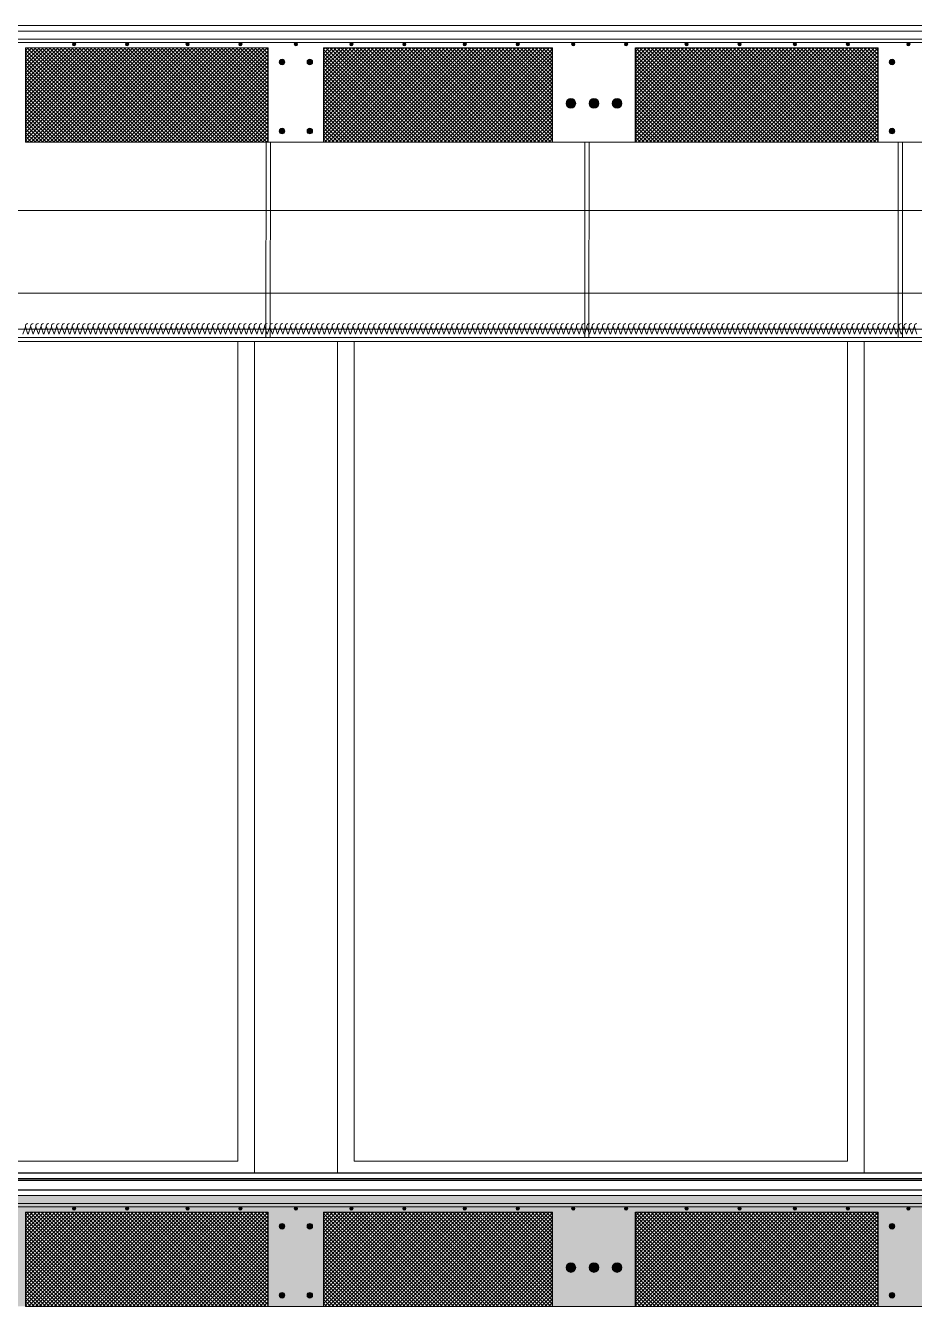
# Model space of a CAD drawing. Header units: metres. Extents: x -175 to 101, y -7 to 93.
# Drawn here: x 44.253 to 47.459, y -5.428 to -0.807 of the extents above; entities that cross this region are included whole.
import ezdxf

# ---------------------------------------------------------------- set-up
doc = ezdxf.new("R2010")
doc.units = ezdxf.units.M
for name, color, linetype, lineweight, transparency in [('DC_AISLAMIENTO', 14, 'Continuous', 9, 0.3), ('DC_ARMADURA', 251, 'Continuous', 9, 0.3), ('DC_SOMBREADO', 252, 'Continuous', 9, 0.4), ('DC_TRANSPARENTE', 251, 'Continuous', 9, 0.4)]:
    doc.layers.add(name, color=color, linetype=linetype, lineweight=lineweight, transparency=transparency)
doc.layers.add('DC_LINEA', color=251, linetype='Continuous', lineweight=9)
pattern_1 = [(45, (3.105711, -17.870023), (-0.006735192, 0.006735192), []), (135, (3.105711, -17.870023), (-0.006735192, -0.006735192), [])]
pattern_2 = [(45, (3.105711, -13.670023), (-0.006735192, 0.006735192), []), (135, (3.105711, -13.670023), (-0.006735192, -0.006735192), [])]

# ---------------------------------------------------------------- blocks, each defined once
blk = doc.blocks.new('EPS')
at = {"layer": 'DC_SOMBREADO', "linetype": 'Continuous', "transparency": 33554577}
h = blk.add_hatch(dxfattribs=at)
h.set_pattern_fill('ANSI37', color=9, scale=0.003)
h.set_pattern_definition([(45, (-0.414305, -0.79556), (-0.006735192091, 0.006735192091), []), (135, (-0.414305, -0.79556), (-0.006735192091, -0.006735192091), [])])
h.paths.add_polyline_path([(-6232.4327, 2478.7017), (-6233.3077, 2478.7017), (-6233.3077, 2478.3617), (-6232.4327, 2478.3617)])
blk.add_line((-6233.3077, 2478.7017), (-6232.4327, 2478.7017))
at = {"layer": 'DC_LINEA', "linetype": 'Continuous'}
for p, q in [((-6233.3077, 2478.3617), (-6233.3077, 2478.7017)), ((-6232.4327, 2478.3617), (-6232.4327, 2478.7017))]:
    blk.add_line(p, q, dxfattribs=at)
at = {"layer": 'DC_TRANSPARENTE', "linetype": 'Continuous'}
blk.add_line((-6232.4327, 2478.3617), (-6233.3077, 2478.3617), dxfattribs=at)
blk = doc.blocks.new('AISLM1')
at = {"layer": 'DC_AISLAMIENTO'}
for p, q in [((-6235.44, 2491.68), (-6235.419, 2491.743)), ((-6235.417, 2491.743), (-6235.396, 2491.68))]:
    blk.add_line(p, q, dxfattribs=at)
blk.add_arc((-6235.44, 2491.749), 0.0225, 345, 90, dxfattribs=at)

msp = doc.modelspace()

# ---------------------------------------------------------------- hatches: boundary and pattern name
at = {"layer": 'DC_ARMADURA'}
h = msp.add_hatch(color=256, dxfattribs=at)
edge = h.paths.add_edge_path()
edge.add_arc((44.4281, -0.8746), 0.006, 0, 360)
h = msp.add_hatch(color=256, dxfattribs=at)
edge = h.paths.add_edge_path()
edge.add_arc((44.6191, -0.8746), 0.006, 0, 360)
h = msp.add_hatch(color=256, dxfattribs=at)
edge = h.paths.add_edge_path()
edge.add_arc((44.8371, -0.8746), 0.006, 0, 360)
h = msp.add_hatch(color=256, dxfattribs=at)
edge = h.paths.add_edge_path()
edge.add_arc((45.0281, -0.8746), 0.006, 0, 360)
h = msp.add_hatch(color=256, dxfattribs=at)
edge = h.paths.add_edge_path()
edge.add_arc((45.2281, -0.8746), 0.006, 0, 360)
h = msp.add_hatch(color=256, dxfattribs=at)
edge = h.paths.add_edge_path()
edge.add_arc((45.4281, -0.8746), 0.006, 0, 360)
h = msp.add_hatch(color=256, dxfattribs=at)
edge = h.paths.add_edge_path()
edge.add_arc((45.6191, -0.8746), 0.006, 0, 360)
h = msp.add_hatch(color=256, dxfattribs=at)
edge = h.paths.add_edge_path()
edge.add_arc((45.8371, -0.8746), 0.006, 0, 360)
h = msp.add_hatch(color=256, dxfattribs=at)
edge = h.paths.add_edge_path()
edge.add_arc((46.0281, -0.8746), 0.006, 0, 360)
h = msp.add_hatch(color=256, dxfattribs=at)
edge = h.paths.add_edge_path()
edge.add_arc((46.2281, -0.8746), 0.006, 0, 360)
h = msp.add_hatch(color=256, dxfattribs=at)
edge = h.paths.add_edge_path()
edge.add_arc((46.4191, -0.8746), 0.006, 0, 360)
h = msp.add_hatch(color=256, dxfattribs=at)
edge = h.paths.add_edge_path()
edge.add_arc((46.6371, -0.8746), 0.006, 0, 360)
h = msp.add_hatch(color=256, dxfattribs=at)
edge = h.paths.add_edge_path()
edge.add_arc((46.8281, -0.8746), 0.006, 0, 360)
h = msp.add_hatch(color=256, dxfattribs=at)
edge = h.paths.add_edge_path()
edge.add_arc((47.0281, -0.8746), 0.006, 0, 360)
h = msp.add_hatch(color=256, dxfattribs=at)
edge = h.paths.add_edge_path()
edge.add_arc((47.2191, -0.8746), 0.006, 0, 360)
h = msp.add_hatch(color=256, dxfattribs=at)
edge = h.paths.add_edge_path()
edge.add_arc((47.4371, -0.8746), 0.006, 0, 360)
h = msp.add_hatch(color=256, dxfattribs=at)
edge = h.paths.add_edge_path()
edge.add_arc((45.1781, -0.9386), 0.01, 0, 360)
h = msp.add_hatch(color=256, dxfattribs=at)
edge = h.paths.add_edge_path()
edge.add_arc((45.2781, -0.9386), 0.01, 0, 360)
h = msp.add_hatch(color=256, dxfattribs=at)
edge = h.paths.add_edge_path()
edge.add_arc((47.3781, -0.9386), 0.01, 0, 360)
h = msp.add_hatch(color=256, dxfattribs=at)
edge = h.paths.add_edge_path()
edge.add_arc((46.2199, -1.0876), 0.0173, 0, 360)
h = msp.add_hatch(color=256, dxfattribs=at)
edge = h.paths.add_edge_path()
edge.add_arc((46.3031, -1.0876), 0.0173, 0, 360)
h = msp.add_hatch(color=256, dxfattribs=at)
edge = h.paths.add_edge_path()
edge.add_arc((46.3864, -1.0876), 0.0173, 0, 360)
h = msp.add_hatch(color=256, dxfattribs=at)
edge = h.paths.add_edge_path()
edge.add_arc((45.1781, -1.1876), 0.01, 0, 360)
h = msp.add_hatch(color=256, dxfattribs=at)
edge = h.paths.add_edge_path()
edge.add_arc((45.2781, -1.1876), 0.01, 0, 360)
h = msp.add_hatch(color=256, dxfattribs=at)
edge = h.paths.add_edge_path()
edge.add_arc((47.3781, -1.1876), 0.01, 0, 360)
h = msp.add_hatch(color=256, dxfattribs=at)
edge = h.paths.add_edge_path()
edge.add_arc((44.4281, -5.0746), 0.006, 0, 360)
h = msp.add_hatch(color=256, dxfattribs=at)
edge = h.paths.add_edge_path()
edge.add_arc((44.6191, -5.0746), 0.006, 0, 360)
h = msp.add_hatch(color=256, dxfattribs=at)
edge = h.paths.add_edge_path()
edge.add_arc((44.8371, -5.0746), 0.006, 0, 360)
h = msp.add_hatch(color=256, dxfattribs=at)
edge = h.paths.add_edge_path()
edge.add_arc((45.0281, -5.0746), 0.006, 0, 360)
h = msp.add_hatch(color=256, dxfattribs=at)
edge = h.paths.add_edge_path()
edge.add_arc((45.2281, -5.0746), 0.006, 0, 360)
h = msp.add_hatch(color=256, dxfattribs=at)
edge = h.paths.add_edge_path()
edge.add_arc((45.4281, -5.0746), 0.006, 0, 360)
h = msp.add_hatch(color=256, dxfattribs=at)
edge = h.paths.add_edge_path()
edge.add_arc((45.6191, -5.0746), 0.006, 0, 360)
h = msp.add_hatch(color=256, dxfattribs=at)
edge = h.paths.add_edge_path()
edge.add_arc((45.8371, -5.0746), 0.006, 0, 360)
h = msp.add_hatch(color=256, dxfattribs=at)
edge = h.paths.add_edge_path()
edge.add_arc((46.0281, -5.0746), 0.006, 0, 360)
h = msp.add_hatch(color=256, dxfattribs=at)
edge = h.paths.add_edge_path()
edge.add_arc((46.2281, -5.0746), 0.006, 0, 360)
h = msp.add_hatch(color=256, dxfattribs=at)
edge = h.paths.add_edge_path()
edge.add_arc((46.4191, -5.0746), 0.006, 0, 360)
h = msp.add_hatch(color=256, dxfattribs=at)
edge = h.paths.add_edge_path()
edge.add_arc((46.6371, -5.0746), 0.006, 0, 360)
h = msp.add_hatch(color=256, dxfattribs=at)
edge = h.paths.add_edge_path()
edge.add_arc((46.8281, -5.0746), 0.006, 0, 360)
h = msp.add_hatch(color=256, dxfattribs=at)
edge = h.paths.add_edge_path()
edge.add_arc((47.0281, -5.0746), 0.006, 0, 360)
h = msp.add_hatch(color=256, dxfattribs=at)
edge = h.paths.add_edge_path()
edge.add_arc((47.2191, -5.0746), 0.006, 0, 360)
h = msp.add_hatch(color=256, dxfattribs=at)
edge = h.paths.add_edge_path()
edge.add_arc((47.4371, -5.0746), 0.006, 0, 360)
h = msp.add_hatch(color=256, dxfattribs=at)
edge = h.paths.add_edge_path()
edge.add_arc((45.1781, -5.1386), 0.01, 0, 360)
h = msp.add_hatch(color=256, dxfattribs=at)
edge = h.paths.add_edge_path()
edge.add_arc((45.2781, -5.1386), 0.01, 0, 360)
h = msp.add_hatch(color=256, dxfattribs=at)
edge = h.paths.add_edge_path()
edge.add_arc((47.3781, -5.1386), 0.01, 0, 360)
h = msp.add_hatch(color=256, dxfattribs=at)
edge = h.paths.add_edge_path()
edge.add_arc((46.2199, -5.2876), 0.0173, 0, 360)
h = msp.add_hatch(color=256, dxfattribs=at)
edge = h.paths.add_edge_path()
edge.add_arc((46.3031, -5.2876), 0.0173, 0, 360)
h = msp.add_hatch(color=256, dxfattribs=at)
edge = h.paths.add_edge_path()
edge.add_arc((46.3864, -5.2876), 0.0173, 0, 360)
h = msp.add_hatch(color=256, dxfattribs=at)
edge = h.paths.add_edge_path()
edge.add_arc((45.1781, -5.3876), 0.01, 0, 360)
h = msp.add_hatch(color=256, dxfattribs=at)
edge = h.paths.add_edge_path()
edge.add_arc((45.2781, -5.3876), 0.01, 0, 360)
h = msp.add_hatch(color=256, dxfattribs=at)
edge = h.paths.add_edge_path()
edge.add_arc((47.3781, -5.3876), 0.01, 0, 360)
at = {"layer": 'DC_LINEA', "transparency": 33554651}
h = msp.add_hatch(dxfattribs=at)
h.set_pattern_fill('AR-CONC', color=256, scale=0.001)
h.set_pattern_definition([(50, (-0.87998, -10.63795), (0.18218467, -0.0159391), [0.01905, -0.20955]), (355, (-0.87998, -10.63795), (-0.0352434, 0.19105685), [0.01524, -0.1676406]), (100.45144, (-0.8648, -10.63928), (0.14694125, 0.17511775), [0.01619, -0.17809024]), (46.1842, (-0.87998, -10.58715), (0.271079, -0.0420423), [0.028575, -0.314325]), (96.63556, (-0.8574, -10.59066), (0.2374041, 0.2474261), [0.024285, -0.2671356]), (351.18415, (-0.87998, -10.58715), (0.2374041, 0.2474261), [0.02286, -0.2514597]), (21, (-0.85458, -10.59985), (0.1516144, -0.1022652), [0.01905, -0.20955]), (326, (-0.85458, -10.59985), (0.061802, 0.18418797), [0.01524, -0.16764]), (71.45144, (-0.84195, -10.60837), (0.2134164, 0.08192277), [0.01619, -0.17808994]), (37.5, (-0.879984, -10.63795), (0.0030886, 0.08455504), [0, -0.165608, 0, -0.17018, 0, -0.168275]), (7.5, (-0.87998, -10.63795), (0.06681966, 0.10018057), [0, -0.097028, 0, -0.161798, 0, -0.064135]), (327.5, (-0.936626, -10.63795), (0.135590595, -0.005728744), [0, -0.0635, 0, -0.19812, 0, -0.26289]), (317.5, (-0.96203, -10.63795), (0.14812918, 0.0254265), [0, -0.08255, 0, -0.131572, 0, -0.18669])])
h.paths.add_polyline_path([(52.7531, -5.0876), (51.9281, -5.0876), (51.9281, -5.4276), (51.7281, -5.4276), (51.7281, -5.0876), (50.9031, -5.0876), (50.9031, -5.3776), (50.9031, -5.4276), (50.6031, -5.4276), (50.6031, -5.0876), (49.7281, -5.0876), (49.7281, -5.4276), (49.5281, -5.4276), (49.5281, -5.0876), (48.6281, -5.0876), (48.6281, -5.4276), (48.4281, -5.4276), (48.4281, -5.0876), (47.5281, -5.0876), (47.5281, -5.3776), (47.5281, -5.4276), (47.3281, -5.4276), (47.3281, -5.0876), (46.4531, -5.0876), (46.4531, -5.4276), (46.1531, -5.4276), (46.1531, -5.0876), (45.3281, -5.0876), (45.3281, -5.4276), (45.1281, -5.4276), (45.1281, -5.0876), (44.2531, -5.0876), (44.2531, -5.4276), (43.1781, -5.4276), (43.1781, -5.0276), (60.4781, -5.0276), (60.4781, -5.4276), (59.4031, -5.4276), (59.4031, -5.0876), (58.5281, -5.0876), (58.5281, -5.4276), (58.3281, -5.4276), (58.3281, -5.0876), (57.5031, -5.0876), (57.5031, -5.3776), (57.5031, -5.4276), (57.2031, -5.4276), (57.2031, -5.0876), (56.3281, -5.0876), (56.3281, -5.4276), (56.1281, -5.4276), (56.1281, -5.0876), (55.2281, -5.0876), (55.2281, -5.4276), (55.0281, -5.4276), (55.0281, -5.0876), (54.1281, -5.0876), (54.1281, -5.4276), (53.9281, -5.4276), (53.9281, -5.0876), (53.0531, -5.0876), (53.0531, -5.4276), (52.7531, -5.4276)])
at = {"layer": 'DC_SOMBREADO', "linetype": 'Continuous', "transparency": 33554577}
h = msp.add_hatch(dxfattribs=at)
h.set_pattern_fill('ANSI37', color=9, scale=0.003)
h.set_pattern_definition(pattern_2)
h.paths.add_polyline_path([(46.1531, -0.8876), (45.3281, -0.8876), (45.3281, -1.2276), (46.1531, -1.2276)])
h = msp.add_hatch(dxfattribs=at)
h.set_pattern_fill('ANSI37', color=9, scale=0.003)
h.set_pattern_definition(pattern_2)
h.paths.add_polyline_path([(46.4531, -0.8876), (47.3281, -0.8876), (47.3281, -1.2276), (46.4531, -1.2276)])
h = msp.add_hatch(dxfattribs=at)
h.set_pattern_fill('ANSI37', color=9, scale=0.003)
h.set_pattern_definition(pattern_1)
h.paths.add_polyline_path([(46.1531, -5.0876), (45.3281, -5.0876), (45.3281, -5.4276), (46.1531, -5.4276)])
h = msp.add_hatch(dxfattribs=at)
h.set_pattern_fill('ANSI37', color=9, scale=0.003)
h.set_pattern_definition(pattern_1)
h.paths.add_polyline_path([(46.4531, -5.0876), (47.3281, -5.0876), (47.3281, -5.4276), (46.4531, -5.4276)])

# ---------------------------------------------------------------- linework, layer by layer
for p, q in [((45.1281, -1.2276), (45.1281, -0.8876)), ((46.1531, -1.2276), (46.1531, -0.8876)), ((46.4531, -1.2276), (46.4531, -0.8876)), ((47.3281, -1.2276), (47.3281, -0.8876)), ((60.4205, -4.9476), (43.2358, -4.9471)), ((60.4205, -4.9676), (43.2358, -4.9671)), ((43.2358, -4.9726), (60.4205, -4.9731)), ((45.1281, -5.4276), (45.1281, -5.0876)), ((46.1531, -5.4276), (46.1531, -5.0876)), ((46.4531, -5.4276), (46.4531, -5.0876)), ((47.3281, -5.4276), (47.3281, -5.0876))]:
    msp.add_line(p, q)
for points in [[(54.0837, -0.8072), (43.2363, -0.8075)], [(43.2358, -5.007), (60.4199, -5.0075)]]:
    msp.add_lwpolyline(points)
at = {"layer": 'DC_ARMADURA', "ltscale": 0.2}
for p, q in [((54.0991, -0.8566), (43.2071, -0.8566)), ((54.0991, -0.8686), (43.2071, -0.8686)), ((60.4491, -5.0566), (43.2071, -5.0566)), ((60.4491, -5.0686), (43.2071, -5.0686))]:
    msp.add_line(p, q, dxfattribs=at)
for centre in [(44.4281, -0.8746), (44.6191, -0.8746), (44.8371, -0.8746), (45.0281, -0.8746), (45.2281, -0.8746), (45.4281, -0.8746), (45.6191, -0.8746), (45.8371, -0.8746), (46.0281, -0.8746), (46.2281, -0.8746), (46.4191, -0.8746), (46.6371, -0.8746), (46.8281, -0.8746), (47.0281, -0.8746), (47.2191, -0.8746), (47.4371, -0.8746), (44.4281, -5.0746), (44.6191, -5.0746), (44.8371, -5.0746), (45.0281, -5.0746), (45.2281, -5.0746), (45.4281, -5.0746), (45.6191, -5.0746), (45.8371, -5.0746), (46.0281, -5.0746), (46.2281, -5.0746), (46.4191, -5.0746), (46.6371, -5.0746), (46.8281, -5.0746), (47.0281, -5.0746), (47.2191, -5.0746), (47.4371, -5.0746)]:
    msp.add_circle(centre, 0.006, dxfattribs=at)
at = {"layer": 'DC_ARMADURA'}
for centre, radius in [((45.1781, -0.9386), 0.01), ((45.2781, -0.9386), 0.01), ((47.3781, -0.9386), 0.01), ((46.2199, -1.0876), 0.0173), ((46.3031, -1.0876), 0.0173), ((46.3864, -1.0876), 0.0173), ((45.1781, -1.1876), 0.01), ((45.2781, -1.1876), 0.01), ((47.3781, -1.1876), 0.01), ((45.1781, -5.1386), 0.01), ((45.2781, -5.1386), 0.01), ((47.3781, -5.1386), 0.01), ((46.2199, -5.2876), 0.0173), ((46.3031, -5.2876), 0.0173), ((46.3864, -5.2876), 0.0173), ((45.1781, -5.3876), 0.01), ((45.2781, -5.3876), 0.01), ((47.3781, -5.3876), 0.01)]:
    msp.add_circle(centre, radius, dxfattribs=at)
at = {"layer": 'DC_LINEA', "linetype": 'Continuous'}
for p, q in [((45.3281, -1.2276), (45.3281, -0.8876)), ((45.3281, -1.2276), (45.1281, -1.2276)), ((46.1531, -1.2276), (46.4531, -1.2276)), ((47.5281, -1.2276), (47.3281, -1.2276)), ((54.1781, -1.9322), (43.4781, -1.9322)), ((54.1931, -1.9472), (43.4575, -1.9472)), ((45.3281, -5.4276), (45.3281, -5.0876)), ((45.3281, -5.4276), (45.1281, -5.4276)), ((46.1531, -5.4276), (46.4531, -5.4276)), ((47.5281, -5.4276), (47.3281, -5.4276))]:
    msp.add_line(p, q, dxfattribs=at)
at = {"layer": 'DC_LINEA'}
for p, q in [((45.3281, -0.8876), (46.1531, -0.8876)), ((47.3281, -0.8876), (46.4531, -0.8876)), ((45.3281, -5.0876), (46.1531, -5.0876)), ((47.3281, -5.0876), (46.4531, -5.0876))]:
    msp.add_line(p, q, dxfattribs=at)
at = {"layer": 'DC_LINEA', "ltscale": 0.2}
for points in [[(54.1281, -0.8276), (43.1781, -0.8276)], [(60.4781, -5.0276), (43.1781, -5.0276)]]:
    msp.add_lwpolyline(points, dxfattribs=at)
at = {"layer": 'DC_TRANSPARENTE', "linetype": 'Continuous'}
for p, q in [((46.1531, -1.2276), (45.3281, -1.2276)), ((46.4531, -1.2276), (47.3281, -1.2276)), ((46.1531, -5.4276), (45.3281, -5.4276)), ((46.4531, -5.4276), (47.3281, -5.4276))]:
    msp.add_line(p, q, dxfattribs=at)
at = {"layer": 'DC_TRANSPARENTE', "linetype": 'Continuous', "transparency": 33554508}
for p, q in [((44.0781, -1.4744), (53.5931, -1.4744)), ((44.0781, -1.7719), (53.5931, -1.7719)), ((44.0781, -1.9018), (54.2164, -1.9018))]:
    msp.add_line(p, q, dxfattribs=at)
at = {"layer": 'DC_TRANSPARENTE', "lineweight": 0}
for points in [[(45.1198, -1.9322), (45.1204, -1.2296)], [(45.135, -1.9322), (45.1358, -1.2296)], [(46.2698, -1.9322), (46.2704, -1.2276)], [(46.285, -1.9322), (46.2858, -1.2276)], [(47.4002, -1.9322), (47.4008, -1.2276)], [(47.4155, -1.9322), (47.4162, -1.2276)]]:
    msp.add_lwpolyline(points, dxfattribs=at)
at = {"layer": 'DC_TRANSPARENTE', "linetype": 'Continuous'}
for points in [[(45.0183, -1.9469), (45.0183, -4.9038), (43.3884, -4.9038), (43.3884, -1.9469)], [(45.0783, -1.9469), (45.0783, -4.9472)], [(45.3781, -4.9474), (45.3781, -1.9472)], [(47.2181, -1.9472), (47.2181, -4.9041), (45.4381, -4.9041), (45.4381, -1.9472)], [(47.2781, -1.9472), (47.2781, -4.9475)]]:
    msp.add_lwpolyline(points, dxfattribs=at)

# ---------------------------------------------------------------- block references
at = {"layer": 'DC_AISLAMIENTO', "linetype": 'Continuous', "xscale": -0.4166664258867374, "yscale": 0.4166664258867374, "zscale": 0.4166664258867374}
for p in [(-2553.8368, -1040.1197), (-2553.818, -1040.1197), (-2553.7993, -1040.1197), (-2553.7805, -1040.1197), (-2553.7618, -1040.1197), (-2553.743, -1040.1197), (-2553.7243, -1040.1197), (-2553.7055, -1040.1197), (-2553.6868, -1040.1197), (-2553.668, -1040.1197), (-2553.6493, -1040.1197), (-2553.6305, -1040.1197), (-2553.6118, -1040.1197), (-2553.593, -1040.1197), (-2553.5743, -1040.1197), (-2553.5555, -1040.1197), (-2553.5368, -1040.1197), (-2553.518, -1040.1197), (-2553.4993, -1040.1197), (-2553.4805, -1040.1197), (-2553.4618, -1040.1197), (-2553.443, -1040.1197), (-2553.4243, -1040.1197), (-2553.4055, -1040.1197), (-2553.3868, -1040.1197), (-2553.368, -1040.1197), (-2553.3493, -1040.1197), (-2553.3305, -1040.1197), (-2553.3118, -1040.1197), (-2553.293, -1040.1197), (-2553.2743, -1040.1197), (-2553.2555, -1040.1197), (-2553.2368, -1040.1197), (-2553.218, -1040.1197), (-2553.1993, -1040.1197), (-2553.1805, -1040.1197), (-2553.1618, -1040.1197), (-2553.143, -1040.1197), (-2553.1243, -1040.1197), (-2553.1055, -1040.1197), (-2553.0868, -1040.1197), (-2553.068, -1040.1197), (-2553.0493, -1040.1197), (-2553.0305, -1040.1197), (-2553.0118, -1040.1197), (-2552.993, -1040.1197), (-2552.9743, -1040.1197), (-2552.9555, -1040.1197), (-2552.9368, -1040.1197), (-2552.918, -1040.1197), (-2552.8993, -1040.1197), (-2552.8805, -1040.1197), (-2552.8618, -1040.1197), (-2552.843, -1040.1197), (-2552.8243, -1040.1197), (-2552.8055, -1040.1197), (-2552.7868, -1040.1197), (-2552.768, -1040.1197), (-2552.7493, -1040.1197), (-2552.7305, -1040.1197), (-2552.7118, -1040.1197), (-2552.693, -1040.1197), (-2552.6743, -1040.1197), (-2552.6555, -1040.1197), (-2552.6368, -1040.1197), (-2552.618, -1040.1197), (-2552.5993, -1040.1197), (-2552.5805, -1040.1197), (-2552.5618, -1040.1197), (-2552.543, -1040.1197), (-2552.5243, -1040.1197), (-2552.5055, -1040.1197), (-2552.4868, -1040.1197), (-2552.468, -1040.1197), (-2552.4493, -1040.1197), (-2552.4305, -1040.1197), (-2552.4118, -1040.1197), (-2552.393, -1040.1197), (-2552.3743, -1040.1197), (-2552.3555, -1040.1197), (-2552.3368, -1040.1197), (-2552.318, -1040.1197), (-2552.2993, -1040.1197), (-2552.2805, -1040.1197), (-2552.2618, -1040.1197), (-2552.243, -1040.1197), (-2552.2243, -1040.1197), (-2552.2055, -1040.1197), (-2552.1868, -1040.1197), (-2552.168, -1040.1197), (-2552.1493, -1040.1197), (-2552.1305, -1040.1197), (-2552.1118, -1040.1197), (-2552.093, -1040.1197), (-2552.0743, -1040.1197), (-2552.0555, -1040.1197), (-2552.0368, -1040.1197), (-2552.018, -1040.1197), (-2551.9993, -1040.1197), (-2551.9805, -1040.1197), (-2551.9618, -1040.1197), (-2551.943, -1040.1197), (-2551.9243, -1040.1197), (-2551.9055, -1040.1197), (-2551.8868, -1040.1197), (-2551.868, -1040.1197), (-2551.8493, -1040.1197), (-2551.8305, -1040.1197), (-2551.8118, -1040.1197), (-2551.793, -1040.1197), (-2551.7743, -1040.1197), (-2551.7555, -1040.1197), (-2551.7368, -1040.1197), (-2551.718, -1040.1197), (-2551.6993, -1040.1197), (-2551.6805, -1040.1197), (-2551.6618, -1040.1197), (-2551.643, -1040.1197), (-2551.6243, -1040.1197), (-2551.6055, -1040.1197), (-2551.5868, -1040.1197), (-2551.568, -1040.1197), (-2551.5493, -1040.1197), (-2551.5305, -1040.1197), (-2551.5118, -1040.1197), (-2551.493, -1040.1197), (-2551.4743, -1040.1197), (-2551.4555, -1040.1197), (-2551.4368, -1040.1197), (-2551.418, -1040.1197), (-2551.3993, -1040.1197), (-2551.3805, -1040.1197), (-2551.3618, -1040.1197), (-2551.343, -1040.1197), (-2551.3243, -1040.1197), (-2551.3055, -1040.1197), (-2551.2868, -1040.1197), (-2551.268, -1040.1197), (-2551.2493, -1040.1197), (-2551.2305, -1040.1197), (-2551.2118, -1040.1197), (-2551.193, -1040.1197), (-2551.1743, -1040.1197), (-2551.1555, -1040.1197), (-2551.1368, -1040.1197), (-2551.118, -1040.1197), (-2551.0993, -1040.1197), (-2551.0805, -1040.1197), (-2551.0618, -1040.1197), (-2551.043, -1040.1197), (-2551.0243, -1040.1197), (-2551.0055, -1040.1197), (-2550.9868, -1040.1197), (-2550.968, -1040.1197), (-2550.9493, -1040.1197), (-2550.9305, -1040.1197), (-2550.9118, -1040.1197), (-2550.893, -1040.1197), (-2550.8743, -1040.1197), (-2550.8555, -1040.1197), (-2550.8368, -1040.1197), (-2550.818, -1040.1197), (-2550.7993, -1040.1197), (-2550.7805, -1040.1197), (-2550.7618, -1040.1197), (-2550.743, -1040.1197), (-2550.7243, -1040.1197), (-2550.7055, -1040.1197), (-2550.6868, -1040.1197), (-2550.668, -1040.1197), (-2550.6493, -1040.1197), (-2550.6305, -1040.1197)]:
    msp.add_blockref('AISLM1', p, dxfattribs=at)
at = {"layer": 'DC_LINEA', "linetype": 'Continuous', "xscale": -1}
for p in [(-6188.1795, -2479.5893), (-6188.1795, -2483.7893)]:
    msp.add_blockref('EPS', p, dxfattribs=at)

doc.saveas('drawing.dxf')
